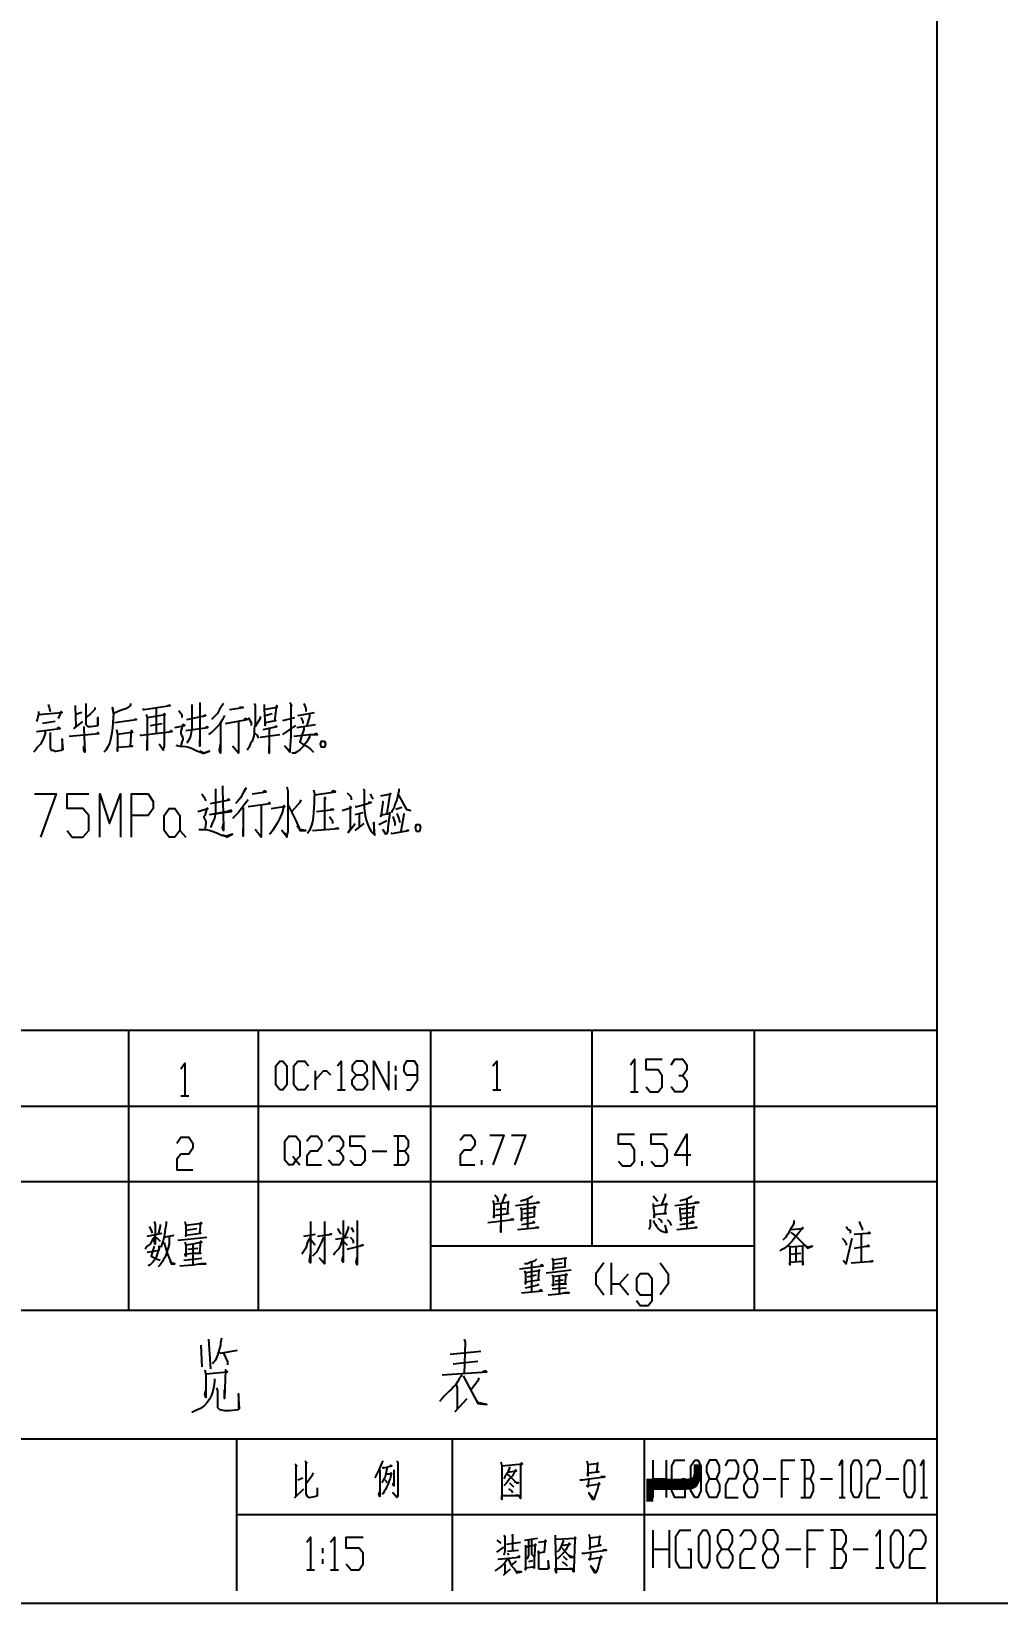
# Model space of a CAD drawing. Header units: millimetres. Extents: x -281 to 814, y -766 to 620.
# Drawn here: x 101.9 to 277.5, y -765.6 to -479.7 of the extents above; entities that cross this region are included whole.
import ezdxf

# ---------------------------------------------------------------- set-up
doc = ezdxf.new("R2010")
doc.units = ezdxf.units.MM
doc.layers.add('1', color=7, linetype='Continuous')

msp = doc.modelspace()

# ---------------------------------------------------------------- linework, layer by layer
at = {"layer": '1', "color": 0, "lineweight": 25}
for points in [[(266.58, -765.578268), (266.58, 20.121732)], [(104.94, -602.138268), (105.12, -602.678268), (105.3, -603.398268)], [(109.8, -602.318268), (109.8, -602.498268), (109.98, -606.098268), (109.62, -606.458268), (111.24, -605.198268)], [(111.78, -601.958268), (111.78, -602.318268), (111.78, -604.838268), (111.78, -605.378268), (111.78, -605.738268), (111.96, -605.918268), (112.14, -606.098268), (112.5, -606.098268), (112.68, -606.098268), (113.94, -605.918268), (113.94, -604.478268), (113.94, -605.918268)], [(113.4, -602.678268), (113.4, -603.038268), (112.5, -603.938268), (111.78, -604.478268)], [(122.22, -602.858268), (122.22, -603.038268), (122.4, -603.038268), (127.08, -602.318268), (126.9, -602.318268), (126.36, -602.498268)], [(124.56, -602.858268), (124.56, -607.358268)], [(131.04, -602.138268), (131.04, -606.458268), (130.86, -607.538268), (130.68, -608.258268), (130.14, -609.158268)], [(132.48, -601.778268), (132.48, -602.318268), (132.48, -609.158268), (132.48, -609.698268), (132.48, -609.338268), (132.48, -608.618268)], [(136.8, -601.958268), (136.08, -603.038268), (135.72, -603.758268), (135, -604.478268), (134.64, -604.838268)], [(137.88, -603.038268), (140.4, -602.678268), (140.04, -602.678268), (139.68, -602.678268)], [(142.38, -601.958268), (142.56, -602.318268), (142.56, -602.498268), (142.56, -605.738268), (142.38, -606.458268), (142.38, -606.998268), (142.38, -607.538268), (142.2, -608.258268), (142.02, -608.798268), (141.66, -609.338268), (141.48, -609.878268), (141.12, -610.418268)], [(144.18, -602.138268), (144.18, -603.038268), (144.36, -605.918268), (144.36, -605.378268), (146.34, -605.018268), (146.16, -605.018268), (146.52, -602.318268), (146.52, -602.678268), (144.36, -603.038268)], [(148.86, -601.778268), (149.22, -602.318268), (149.04, -602.138268), (149.04, -607.898268), (148.86, -610.418268), (148.86, -610.598268), (148.86, -610.778268), (147.96, -609.698268), (148.86, -610.598268)], [(151.38, -601.958268), (151.74, -602.858268), (151.74, -603.398268)], [(103.14, -603.398268), (103.14, -603.938268), (102.96, -604.658268), (102.78, -605.198268)], [(103.14, -603.938268), (107.46, -603.578268), (107.28, -603.398268), (106.74, -604.658268)], [(106.2, -605.198268), (103.86, -605.558268)], [(111.06, -603.578268), (109.98, -603.938268)], [(117, -605.378268), (120.96, -604.838268), (120.78, -604.838268), (120.6, -604.838268)], [(122.76, -603.938268), (122.94, -604.478268), (122.94, -607.538268), (122.94, -610.418268), (122.94, -610.058268), (122.94, -608.618268)], [(122.94, -604.478268), (126.18, -603.938268), (126, -603.758268), (126, -609.158268), (126, -609.698268), (125.82, -610.238268), (125.82, -610.418268), (125.1, -609.338268)], [(123.48, -605.918268), (125.64, -605.558268)], [(128.7, -603.218268), (129.06, -603.758268), (129.24, -603.938268)], [(129.24, -603.938268), (129.24, -604.478268)], [(130.14, -604.838268), (133.56, -604.118268), (133.38, -604.118268), (133.02, -604.298268)], [(130.14, -604.838268), (133.56, -604.118268), (133.38, -604.118268), (133.38, -604.118268), (133.2, -604.298268)], [(136.98, -604.118268), (136.62, -604.838268), (136.08, -605.738268), (135.36, -606.458268), (134.82, -606.998268), (134.1, -607.538268)], [(136.26, -605.558268), (136.26, -610.958268), (136.08, -610.418268), (136.26, -609.338268)], [(137.16, -605.558268), (141.12, -604.838268), (140.76, -604.838268), (140.94, -604.658268), (140.58, -604.838268)], [(139.5, -605.198268), (139.5, -610.958268), (138.42, -609.698268)], [(141.3, -604.478268), (141.84, -605.378268), (141.84, -605.558268), (141.84, -605.918268)], [(143.46, -604.298268), (143.46, -604.658268), (142.56, -606.098268)], [(144.36, -604.118268), (145.62, -603.758268)], [(147.6, -605.018268), (149.76, -604.478268)], [(147.6, -607.538268), (149.94, -605.918268)], [(150.12, -606.278268), (153.54, -605.738268)], [(150.3, -604.118268), (153.36, -603.578268)], [(150.84, -604.478268), (151.2, -605.198268), (151.2, -605.558268)], [(152.46, -603.758268), (152.46, -604.298268), (151.92, -605.918268)], [(104.4, -606.998268), (104.4, -607.358268), (104.04, -608.438268), (103.5, -609.338268), (102.96, -609.878268), (102.6, -610.418268), (102.24, -610.778268)], [(102.78, -606.998268), (107.1, -606.458268), (106.92, -606.278268), (106.56, -606.458268)], [(105.3, -607.178268), (105.3, -609.338268), (105.3, -610.058268), (105.48, -610.418268), (105.84, -610.418268), (106.2, -610.598268), (106.38, -610.598268), (106.38, -610.598268), (107.28, -610.418268), (107.64, -610.238268), (107.46, -608.438268), (107.46, -610.238268)], [(108.72, -607.898268), (114.12, -607.358268), (113.94, -607.178268), (113.58, -607.538268)], [(111.42, -606.098268), (111.42, -606.458268), (111.6, -610.778268), (111.42, -610.418268), (111.42, -609.698268)], [(117.36, -606.638268), (117.54, -607.538268), (117.54, -610.598268), (117.54, -609.878268), (120.24, -609.698268), (119.88, -609.698268), (120.06, -606.818268), (120.24, -607.178268), (120.06, -607.178268), (117.54, -607.538268)], [(121.68, -607.538268), (121.68, -607.718268), (121.86, -607.718268), (127.44, -606.998268), (127.26, -606.818268), (126.72, -607.178268)], [(129.96, -606.818268), (133.92, -606.278268), (133.74, -606.098268), (133.38, -606.458268)], [(129.96, -606.818268), (133.92, -606.278268), (133.92, -606.098268)], [(142.38, -607.178268), (142.92, -607.718268), (143.1, -608.258268)], [(143.46, -608.078268), (147.06, -607.538268)], [(144, -606.638268), (146.52, -606.098268), (146.34, -606.098268), (145.98, -606.278268)], [(145.08, -606.458268), (145.08, -610.958268), (145.08, -609.698268)], [(149.58, -607.898268), (151.2, -607.718268), (152.46, -607.538268), (153.9, -607.538268), (153.72, -607.358268), (153.36, -607.538268)], [(151.38, -606.278268), (151.38, -606.638268), (151.02, -607.718268), (150.66, -608.978268), (151.2, -609.338268), (151.92, -609.698268), (152.64, -610.238268), (153.18, -610.778268)], [(155.16, -608.798268), (155.34, -609.338268), (155.16, -609.878268), (154.62, -609.878268), (154.44, -609.338268), (154.62, -608.798268), (155.16, -608.798268)], [(136.62, -616.898268), (136.62, -617.438268), (136.8, -624.458268), (136.8, -624.998268), (136.62, -624.458268), (136.8, -623.738268)], [(140.94, -617.258268), (140.4, -618.158268), (139.86, -619.058268), (139.32, -619.778268), (138.96, -620.138268)], [(148.32, -617.078268), (148.5, -617.798268), (148.5, -625.178268), (148.32, -625.898268), (148.32, -626.258268), (147.42, -624.998268), (148.32, -625.898268)], [(102.42, -618.338268), (106.38, -618.338268), (103.5, -626.258268)], [(108.36, -624.998268), (109.26, -626.258268), (111.24, -626.258268), (112.32, -624.998268), (112.32, -622.298268), (111.24, -621.038268), (108.36, -621.038268), (108.36, -618.338268), (112.32, -618.338268)], [(114.3, -626.258268), (114.3, -618.338268), (116.1, -623.738268), (118.08, -618.338268), (118.08, -626.258268)], [(120.06, -626.258268), (120.06, -618.338268), (123.12, -618.338268), (124.02, -619.778268), (124.02, -621.038268), (123.12, -622.298268), (120.06, -622.298268)], [(132.84, -618.338268), (133.2, -618.878268), (133.38, -619.238268)], [(133.38, -619.238268), (133.56, -619.598268)], [(135.36, -617.438268), (135.36, -621.758268), (135.18, -622.838268), (134.82, -623.558268), (134.46, -624.458268)], [(134.46, -620.138268), (137.88, -619.418268), (137.7, -619.418268), (137.7, -619.238268), (137.34, -619.598268)], [(134.46, -620.138268), (137.88, -619.418268), (137.7, -619.418268), (137.34, -619.598268)], [(141.3, -619.418268), (140.76, -620.138268), (140.22, -620.858268), (139.5, -621.758268), (138.96, -622.298268), (138.42, -622.838268)], [(141.3, -620.678268), (145.26, -620.138268), (145.08, -619.958268), (145.08, -619.958268), (144.9, -620.138268)], [(142.02, -618.338268), (144.54, -617.978268), (144.18, -617.798268), (144, -617.978268)], [(150.84, -619.418268), (150.66, -619.958268), (149.22, -621.578268)], [(153.36, -618.518268), (157.14, -617.978268), (156.78, -617.798268), (156.42, -617.978268)], [(155.16, -618.878268), (155.34, -619.238268), (155.16, -619.058268), (155.16, -624.818268)], [(159.3, -618.158268), (159.84, -618.698268), (160.02, -619.058268), (160.02, -619.418268)], [(160.74, -620.678268), (160.92, -620.678268), (161.1, -620.678268), (163.62, -619.958268), (163.44, -619.958268), (163.08, -619.958268)], [(163.44, -618.338268), (163.62, -618.698268), (163.98, -619.238268)], [(165.42, -618.698268), (167.22, -618.338268), (167.04, -618.338268), (166.5, -621.938268)], [(165.78, -619.778268), (165.78, -619.778268), (165.78, -619.958268), (165.42, -622.478268), (165.42, -622.298268), (165.78, -622.118268), (167.04, -621.938268), (167.04, -621.758268), (166.68, -624.458268), (166.68, -624.998268), (166.5, -625.538268), (166.32, -625.718268), (165.78, -624.818268)], [(168.66, -617.438268), (168.66, -617.798268), (168.3, -619.418268), (167.94, -620.318268), (167.76, -621.038268), (167.4, -621.578268), (167.4, -621.758268)], [(168.48, -618.338268), (170.1, -621.218268), (170.82, -621.398268), (170.1, -621.218268)], [(127.98, -626.258268), (126.9, -626.258268), (126, -624.998268), (126, -622.298268), (126.9, -621.038268), (127.98, -621.038268), (128.88, -622.298268), (128.88, -624.998268), (127.98, -626.258268)], [(132.12, -621.578268), (133.92, -621.038268), (133.74, -621.038268), (133.38, -622.298268), (133.2, -622.478268), (133.2, -622.658268), (133.38, -623.018268), (133.56, -623.378268), (133.56, -623.738268), (133.38, -624.818268)], [(134.28, -622.118268), (138.24, -621.578268), (138.06, -621.398268), (137.52, -621.578268)], [(134.28, -622.118268), (138.24, -621.398268), (138.06, -621.398268)], [(140.4, -620.858268), (140.4, -626.078268), (140.4, -625.538268), (140.4, -624.638268)], [(143.64, -620.318268), (143.64, -626.258268), (142.56, -624.818268)], [(148.5, -620.318268), (148.86, -621.038268), (149.4, -622.118268), (149.94, -623.198268), (150.48, -624.458268), (150.66, -624.998268), (151.74, -624.998268), (150.66, -624.818268)], [(153.72, -621.578268), (156.78, -621.218268), (156.6, -621.218268), (156.24, -621.218268)], [(156.06, -622.478268), (156.42, -623.018268), (156.6, -623.378268), (156.6, -623.738268)], [(158.4, -621.398268), (160.02, -620.858268), (159.84, -620.678268), (159.84, -621.038268), (159.84, -624.818268), (159.48, -625.358268), (160.74, -623.738268)], [(160.74, -622.118268), (162.18, -621.758268)], [(161.46, -622.118268), (161.46, -624.458268)], [(167.58, -622.478268), (167.94, -623.558268), (167.94, -624.098268)], [(169.2, -620.858268), (168.12, -621.218268)], [(168.3, -621.938268), (168.66, -622.838268), (168.84, -623.558268)], [(169.56, -621.938268), (169.56, -622.118268), (169.02, -625.178268)], [(128.88, -624.998268), (129.96, -626.258268)], [(150.12, -624.098268), (150.66, -624.818268)], [(153, -624.998268), (155.34, -624.818268), (157.68, -624.638268), (157.5, -624.638268), (157.14, -624.638268)], [(160.74, -624.998268), (162.36, -623.738268)], [(165.06, -623.918268), (166.5, -623.198268)], [(167.22, -625.358268), (167.4, -625.538268), (167.4, -625.538268), (170.46, -624.998268), (170.28, -624.998268), (169.92, -625.178268)], [(172.44, -623.918268), (172.62, -624.458268), (172.44, -625.178268), (171.9, -625.178268), (171.72, -624.458268), (171.9, -623.918268), (172.44, -623.918268)], [(266.58, -661.358268), (-86.04, -661.358268)], [(119.52, -661.358268), (119.52, -712.298268)], [(143.1, -661.358268), (143.1, -712.298268)], [(174.42, -661.358268), (174.42, -712.298268)], [(203.76, -661.358268), (203.76, -700.598268)], [(233.28, -661.358268), (233.28, -712.298268)], [(129.06, -668.378268), (129.78, -667.298268), (129.78, -673.238268)], [(147.06, -672.158268), (146.34, -671.258268), (146.34, -667.838268), (147.06, -666.938268), (147.6, -666.938268), (148.32, -667.838268), (148.32, -671.258268), (147.6, -672.158268), (147.06, -672.158268)], [(152.28, -671.258268), (151.56, -672.158268), (150.3, -672.158268), (149.58, -671.258268), (149.58, -667.838268), (150.3, -666.938268), (151.56, -666.938268), (152.28, -667.838268)], [(153.54, -672.158268), (153.54, -668.738268)], [(153.54, -670.358268), (154.98, -668.738268), (155.52, -668.738268), (156.24, -669.458268)], [(157.5, -667.838268), (158.22, -666.938268), (158.22, -672.158268)], [(160.92, -672.158268), (160.2, -671.258268), (160.2, -670.358268), (160.92, -669.458268), (162.18, -669.458268), (162.9, -668.738268), (162.9, -667.838268), (162.18, -666.938268), (160.92, -666.938268), (160.2, -667.838268), (160.2, -668.738268), (160.92, -669.458268)], [(164.16, -672.158268), (164.16, -666.938268), (166.86, -672.158268), (166.86, -666.938268)], [(168.12, -668.738268), (168.12, -667.838268)], [(170.1, -672.158268), (170.82, -672.158268), (172.08, -670.358268), (172.08, -667.838268), (171.54, -666.938268), (170.1, -666.938268), (169.56, -667.838268), (169.56, -668.738268), (170.1, -669.458268), (172.08, -669.458268)], [(185.76, -667.838268), (186.48, -666.938268), (186.48, -672.158268)], [(210.78, -667.658268), (211.5, -666.578268), (211.5, -672.518268)], [(213.66, -671.618268), (214.38, -672.518268), (215.82, -672.518268), (216.54, -671.618268), (216.54, -669.638268), (215.82, -668.558268), (213.66, -668.558268), (213.66, -666.578268), (216.54, -666.578268)], [(218.16, -667.658268), (218.88, -666.578268), (220.32, -666.578268), (221.04, -667.658268), (221.04, -668.558268), (220.32, -669.638268), (219.6, -669.638268)], [(162.18, -669.458268), (162.9, -670.358268), (162.9, -671.258268), (162.18, -672.158268), (160.92, -672.158268)], [(168.12, -672.158268), (168.12, -669.458268)], [(220.32, -669.638268), (221.04, -670.538268), (221.04, -671.618268), (220.32, -672.518268), (218.88, -672.518268), (218.16, -671.618268)], [(129.06, -673.238268), (130.5, -673.238268)], [(157.5, -672.158268), (158.94, -672.158268)], [(185.76, -672.158268), (187.2, -672.158268)], [(210.78, -672.518268), (212.22, -672.518268)], [(266.58, -675.218268), (-86.04, -675.218268)], [(208.62, -685.118268), (209.34, -686.018268), (210.78, -686.018268), (211.5, -685.118268), (211.5, -683.138268), (210.78, -682.058268), (208.62, -682.058268), (208.62, -680.258268), (211.5, -680.258268)], [(214.56, -685.118268), (215.28, -686.018268), (216.72, -686.018268), (217.44, -685.118268), (217.44, -683.138268), (216.72, -682.058268), (214.56, -682.058268), (214.56, -680.258268), (217.44, -680.258268)], [(221.76, -684.038268), (218.88, -684.038268), (221.04, -680.258268), (221.04, -686.018268)], [(128.34, -681.878268), (129.06, -680.798268), (130.5, -680.798268), (131.22, -681.878268), (131.22, -682.778268), (130.5, -683.858268), (129.06, -683.858268), (128.34, -684.758268), (128.34, -686.738268), (131.22, -686.738268)], [(149.4, -684.218268), (149.94, -684.938268), (149.4, -685.838268), (148.68, -685.838268), (147.96, -684.938268), (147.96, -681.518268), (148.68, -680.618268), (149.94, -680.618268), (150.66, -681.518268), (150.66, -684.218268), (149.94, -684.938268), (150.66, -685.838268)], [(151.92, -681.518268), (152.64, -680.618268), (153.9, -680.618268), (154.62, -681.518268), (154.62, -682.418268), (153.9, -683.318268), (152.64, -683.318268), (151.92, -684.218268), (151.92, -685.838268), (154.62, -685.838268)], [(155.88, -681.518268), (156.6, -680.618268), (157.86, -680.618268), (158.58, -681.518268), (158.58, -682.418268), (157.86, -683.318268), (157.32, -683.318268)], [(159.84, -684.938268), (160.56, -685.838268), (161.82, -685.838268), (162.54, -684.938268), (162.54, -683.318268), (161.82, -682.418268), (159.84, -682.418268), (159.84, -680.618268), (162.54, -680.618268)], [(169.74, -683.318268), (170.46, -682.418268), (170.46, -681.518268), (169.74, -680.618268), (167.76, -680.618268)], [(168.48, -680.618268), (168.48, -685.838268)], [(179.82, -681.338268), (180.54, -680.438268), (181.8, -680.438268), (182.52, -681.338268), (182.52, -682.238268), (181.8, -683.138268), (180.54, -683.138268), (179.82, -684.038268), (179.82, -685.838268), (182.52, -685.838268)], [(185.22, -680.438268), (187.74, -680.438268), (185.76, -685.838268)], [(189.18, -680.438268), (191.7, -680.438268), (189.72, -685.838268)], [(157.86, -683.318268), (158.58, -684.218268), (158.58, -684.938268), (157.86, -685.838268), (156.6, -685.838268), (155.88, -684.938268)], [(163.8, -683.318268), (166.5, -683.318268)], [(167.76, -685.838268), (169.74, -685.838268), (170.46, -684.938268), (170.46, -684.218268), (169.74, -683.318268), (168.48, -683.318268)], [(183.78, -685.838268), (183.78, -684.938268)], [(212.94, -686.018268), (212.94, -685.118268)], [(266.58, -688.898268), (-86.04, -688.898268)], [(186.12, -691.238268), (186.66, -691.958268), (186.66, -692.498268), (186.66, -691.958268)], [(187.92, -691.058268), (188.1, -691.418268), (187.92, -691.238268), (187.38, -692.858268)], [(192.96, -691.418268), (192.6, -691.778268), (191.88, -692.138268), (191.34, -692.318268), (191.16, -692.318268), (190.8, -692.498268)], [(214.92, -691.418268), (215.64, -692.318268), (215.64, -692.498268)], [(217.08, -691.058268), (217.08, -691.418268), (216.36, -693.218268)], [(221.94, -691.418268), (221.58, -691.778268), (220.86, -692.138268), (219.96, -692.318268), (219.78, -692.498268)], [(185.76, -692.318268), (185.94, -692.858268), (185.94, -693.758268), (185.94, -695.378268), (185.94, -695.018268), (188.64, -694.658268), (188.46, -694.658268), (188.64, -692.678268), (188.64, -692.678268), (188.64, -692.498268), (188.46, -692.678268), (185.94, -693.038268)], [(186.3, -693.938268), (188.1, -693.758268)], [(187.2, -692.858268), (187.2, -696.098268), (187.2, -697.538268), (187.2, -698.078268), (187.2, -697.538268), (187.2, -696.818268)], [(189.9, -693.218268), (194.22, -692.678268), (194.04, -692.678268), (193.68, -692.678268)], [(190.8, -693.578268), (190.98, -694.118268), (190.98, -695.918268), (190.98, -695.558268), (193.32, -695.198268), (193.32, -695.198268), (193.32, -693.398268), (193.5, -693.578268), (190.98, -693.938268)], [(191.34, -694.658268), (192.96, -694.478268)], [(192.06, -691.958268), (192.06, -697.358268)], [(214.92, -692.858268), (214.92, -693.398268), (215.1, -694.658268), (215.1, -695.378268), (215.1, -694.838268), (216.54, -694.658268), (217.26, -694.658268), (217.08, -694.658268), (217.26, -692.858268), (217.44, -693.038268), (217.08, -693.038268), (214.92, -693.398268)], [(218.88, -693.218268), (223.2, -692.678268), (223.02, -692.678268), (222.48, -692.678268)], [(219.78, -693.578268), (219.78, -694.118268), (219.96, -695.918268), (219.96, -695.558268), (222.3, -695.198268), (222.12, -695.198268), (222.3, -693.398268), (222.3, -693.578268), (219.78, -693.938268)], [(220.14, -694.658268), (221.76, -694.478268)], [(221.04, -691.958268), (221.04, -697.358268)], [(123.3, -696.998268), (123.66, -697.718268), (123.84, -698.258268)], [(124.2, -696.098268), (124.38, -696.638268), (124.38, -700.238268), (124.2, -699.698268), (124.38, -699.338268)], [(125.28, -696.638268), (125.28, -696.998268), (124.92, -698.438268)], [(129.78, -696.098268), (129.96, -696.818268), (129.96, -698.798268), (129.96, -698.618268), (132.66, -698.258268), (132.48, -698.258268), (132.66, -696.278268), (132.84, -696.458268), (129.96, -696.818268)], [(129.96, -697.718268), (131.94, -697.358268)], [(152.64, -696.098268), (152.64, -696.458268), (152.64, -703.658268), (152.46, -703.298268), (152.64, -702.038268)], [(155.16, -696.098268), (155.16, -696.458268), (155.16, -703.298268), (155.16, -703.658268), (155.16, -703.838268), (154.26, -702.758268), (155.16, -703.658268)], [(157.5, -697.358268), (157.86, -698.078268), (158.04, -698.258268), (158.04, -698.438268)], [(158.58, -695.918268), (158.58, -696.458268), (158.58, -703.478268), (158.4, -703.118268), (158.58, -702.398268)], [(159.48, -696.998268), (159.48, -697.358268), (158.76, -699.158268)], [(160.02, -697.178268), (160.38, -697.898268), (160.38, -698.078268)], [(161.1, -695.918268), (161.1, -696.458268), (161.1, -704.018268), (160.92, -703.478268), (161.1, -702.578268)], [(184.86, -696.278268), (189.54, -695.738268), (189.36, -695.738268), (189, -695.738268)], [(190.26, -697.538268), (194.04, -697.178268), (193.86, -697.178268), (193.5, -697.178268)], [(190.98, -696.638268), (193.32, -696.278268), (193.14, -696.098268), (192.96, -696.278268)], [(214.38, -695.738268), (214.38, -696.638268), (214.38, -696.998268), (214.2, -697.358268), (214.2, -697.538268)], [(215.82, -695.558268), (216.36, -695.918268), (216.36, -696.098268), (216.54, -696.278268)], [(217.44, -695.738268), (217.98, -696.278268), (217.98, -696.458268), (218.16, -696.818268)], [(219.24, -697.538268), (222.84, -697.178268), (222.66, -697.178268), (222.48, -697.178268)], [(219.78, -696.638268), (222.3, -696.278268), (222.12, -696.098268), (221.76, -696.278268)], [(250.02, -696.998268), (250.38, -697.538268), (250.74, -697.718268), (250.74, -698.258268)], [(252.36, -696.098268), (252.54, -696.638268), (252.72, -696.998268), (252.9, -697.358268), (252.9, -697.718268)], [(124.38, -698.798268), (123.84, -699.518268), (123.48, -700.238268), (122.94, -700.598268), (122.58, -701.138268)], [(122.94, -698.798268), (125.64, -698.258268)], [(124.38, -698.978268), (124.92, -699.338268), (125.28, -699.698268)], [(125.82, -699.878268), (126, -700.058268), (126.54, -701.858268), (126.9, -702.758268), (127.26, -703.658268), (127.26, -703.838268), (127.98, -703.838268), (127.26, -703.658268), (127.08, -703.298268)], [(126, -698.978268), (127.8, -698.618268)], [(128.52, -699.518268), (130.32, -699.338268), (133.74, -698.978268)], [(129.78, -699.878268), (129.96, -700.418268), (129.96, -702.398268), (129.78, -702.038268), (131.22, -701.858268), (132.66, -701.858268), (132.48, -701.858268), (132.66, -699.698268), (132.84, -699.878268), (131.22, -700.238268), (129.96, -700.418268)], [(131.22, -700.238268), (131.22, -704.018268)], [(152.64, -698.978268), (152.1, -699.878268), (151.74, -700.958268), (151.38, -701.498268), (151.02, -702.038268)], [(151.38, -698.798268), (153.54, -698.438268)], [(152.64, -699.338268), (153.36, -700.238268), (153.36, -700.418268)], [(154.98, -698.978268), (154.62, -699.878268), (154.08, -700.958268), (153.72, -701.678268), (153.36, -702.038268), (153, -702.398268)], [(153.9, -698.798268), (156.42, -698.438268), (156.24, -698.438268), (155.88, -698.618268)], [(158.4, -699.338268), (158.04, -700.418268), (157.68, -701.138268), (157.14, -701.678268), (156.78, -702.218268)], [(157.14, -699.338268), (159.48, -698.978268)], [(158.58, -699.698268), (159.12, -700.238268), (159.3, -700.418268)], [(159.84, -698.978268), (160.2, -699.338268), (160.38, -699.698268), (160.38, -700.058268)], [(239.94, -698.078268), (240.12, -698.258268), (240.84, -698.798268), (241.56, -699.518268), (241.92, -699.878268), (243, -700.958268), (243.9, -700.598268), (243.9, -700.598268), (243, -700.778268), (242.28, -700.238268), (242.1, -700.598268), (239.76, -700.778268), (239.58, -700.598268), (239.76, -700.598268), (239.76, -704.018268), (239.76, -703.478268), (239.76, -703.478268), (242.1, -703.298268), (242.1, -704.018268), (242.1, -700.598268)], [(249.3, -699.158268), (249.66, -699.518268), (249.84, -699.878268), (250.02, -700.058268), (250.02, -700.418268)], [(249.48, -703.118268), (250.02, -703.838268), (251.1, -699.158268)], [(251.46, -698.438268), (253.8, -698.258268), (254.34, -698.258268), (254.16, -698.078268), (253.98, -698.258268)], [(252.72, -698.438268), (252.72, -703.478268)], [(124.2, -700.598268), (123.66, -702.398268), (124.02, -702.578268), (124.38, -702.758268), (124.74, -702.938268), (125.28, -703.118268)], [(129.6, -703.118268), (132.84, -702.758268)], [(130.32, -701.138268), (132.12, -700.958268)], [(159.3, -701.138268), (162.18, -700.418268), (162, -700.418268), (161.64, -700.598268)], [(233.28, -700.598268), (174.42, -700.598268)], [(193.68, -702.938268), (193.32, -703.298268), (192.6, -703.478268), (192.06, -703.838268), (191.88, -703.838268), (191.52, -703.838268)], [(196.56, -702.758268), (196.74, -703.298268), (196.74, -704.918268), (196.74, -704.558268), (198.9, -704.378268), (198.9, -704.378268), (198.9, -702.758268), (199.08, -702.758268), (196.74, -703.118268)], [(239.94, -702.038268), (241.74, -701.858268)], [(240.84, -700.598268), (240.84, -703.298268)], [(251.46, -700.958268), (253.62, -700.598268), (254.16, -700.598268), (253.98, -700.418268), (253.8, -700.598268)], [(128.88, -704.198268), (131.22, -704.018268), (132.3, -703.838268), (133.56, -703.838268), (133.38, -703.838268), (132.66, -703.838268)], [(190.62, -704.738268), (194.94, -704.198268), (194.76, -704.018268), (194.4, -704.198268)], [(191.52, -705.098268), (191.7, -705.638268), (191.7, -706.358268), (191.7, -707.438268), (191.7, -707.078268), (194.22, -706.718268), (194.04, -706.718268), (194.22, -704.918268), (194.22, -705.098268), (191.7, -705.458268)], [(192.06, -706.178268), (193.68, -705.818268)], [(192.78, -703.478268), (192.78, -708.878268)], [(195.48, -705.458268), (197.1, -705.278268), (199.98, -704.918268)], [(196.56, -705.818268), (196.74, -706.178268), (196.74, -707.798268), (196.56, -707.618268), (197.82, -707.438268), (199.08, -707.438268), (198.9, -707.438268), (199.08, -705.638268), (199.26, -705.818268), (197.82, -705.998268), (196.74, -706.178268)], [(196.74, -703.838268), (198.36, -703.658268)], [(197.82, -705.998268), (197.82, -709.238268)], [(205.92, -703.658268), (204.48, -705.638268), (204.48, -707.438268), (205.92, -709.418268)], [(207.36, -709.418268), (207.36, -703.658268)], [(207.36, -707.438268), (208.8, -707.438268), (210.42, -705.638268)], [(211.86, -710.498268), (212.58, -711.398268), (214.02, -711.398268), (214.74, -710.498268), (214.74, -706.538268), (214.02, -705.638268), (212.58, -705.638268), (211.86, -706.538268), (211.86, -708.518268), (212.58, -709.418268), (214.74, -709.418268)], [(216.18, -703.658268), (217.62, -705.638268), (217.62, -707.438268), (216.18, -709.418268)], [(250.92, -703.658268), (254.88, -703.298268), (254.7, -703.298268), (254.34, -703.478268)], [(190.98, -709.058268), (194.76, -708.698268), (194.58, -708.518268), (194.22, -708.698268)], [(191.7, -708.158268), (194.04, -707.618268), (193.86, -707.618268), (193.68, -707.798268)], [(196.56, -708.338268), (199.08, -708.158268)], [(197.1, -706.898268), (198.54, -706.718268)], [(208.8, -707.438268), (210.42, -709.418268)], [(195.84, -709.418268), (197.82, -709.238268), (198.72, -709.058268), (199.62, -709.058268), (199.62, -709.058268), (198.9, -709.058268)], [(266.58, -712.298268), (-86.04, -712.298268)], [(136.44, -717.338268), (136.26, -718.238268), (136.26, -718.598268), (135.72, -720.398268), (135.36, -721.298268), (134.82, -722.018268)], [(132.66, -718.598268), (132.84, -722.558268)], [(134.1, -717.518268), (134.46, -722.918268)], [(136.08, -719.858268), (136.26, -720.038268), (139.32, -719.498268)], [(136.8, -720.038268), (137.52, -721.658268), (137.52, -722.198268)], [(178.02, -720.218268), (183.6, -719.678268)], [(180.54, -717.518268), (180.72, -718.058268), (180.54, -723.818268)], [(133.38, -723.098268), (133.56, -723.998268), (133.56, -728.138268), (133.38, -727.418268), (133.56, -726.878268)], [(133.56, -723.818268), (137.52, -723.458268), (137.16, -723.098268), (136.98, -728.318268), (136.98, -727.598268), (136.98, -726.698268)], [(178.56, -722.018268), (183.06, -721.478268)], [(176.58, -723.998268), (184.68, -723.458268), (184.5, -723.278268), (183.96, -723.458268)], [(179.1, -725.798268), (179.28, -726.338268), (179.28, -730.298268), (178.92, -730.658268), (181.08, -728.318268)], [(180.36, -724.178268), (183.06, -729.218268), (184.68, -729.398268), (183.06, -729.038268), (182.7, -728.498268)], [(183.24, -724.538268), (183.06, -725.078268), (181.8, -726.698268)], [(135.54, -726.338268), (135.72, -726.878268), (135.72, -729.758268), (135.72, -729.938268), (136.08, -730.298268), (136.98, -730.478268), (137.88, -730.478268), (139.5, -730.298268), (139.68, -730.118268), (139.5, -727.418268), (139.5, -730.118268)], [(266.58, -735.698268), (-86.04, -735.698268)], [(139.14, -735.698268), (139.14, -763.238268)], [(178.38, -735.698268), (178.38, -763.238268)], [(213.3, -735.698268), (213.3, -763.238268)], [(149.76, -740.198268), (150.12, -740.558268), (149.94, -740.558268), (149.94, -746.138268), (149.76, -746.318268), (151.38, -744.698268)], [(151.56, -739.658268), (151.92, -740.018268), (151.74, -740.018268), (151.74, -745.598268), (151.92, -745.958268), (152.1, -746.138268), (152.46, -746.318268), (153.36, -746.138268), (153.9, -745.958268), (153.9, -745.958268), (153.9, -744.518268)], [(165.78, -739.658268), (165.6, -740.018268), (165.06, -741.278268), (164.7, -741.998268), (164.34, -742.718268)], [(168.3, -739.658268), (168.48, -740.018268), (168.48, -740.018268), (168.48, -745.778268), (168.48, -745.778268), (168.48, -746.138268), (168.3, -746.318268), (167.58, -745.418268), (168.3, -746.138268), (168.48, -745.958268)], [(187.2, -739.838268), (187.38, -740.558268), (187.38, -746.678268), (187.38, -745.958268), (190.44, -745.958268), (190.26, -745.958268), (189.9, -745.958268)], [(187.38, -740.558268), (191.16, -740.198268), (190.98, -740.018268), (190.8, -740.558268), (190.8, -745.778268), (190.8, -746.498268), (190.44, -745.958268)], [(202.86, -739.658268), (203.04, -740.378268), (203.04, -742.358268), (203.04, -741.818268), (205.02, -741.638268), (204.66, -741.638268), (204.84, -740.198268), (204.84, -740.018268), (204.84, -740.018268), (204.66, -740.198268), (203.04, -740.378268)], [(214.92, -746.318268), (214.92, -739.478268)], [(217.26, -739.478268), (217.26, -746.318268)], [(220.14, -742.898268), (220.68, -742.898268), (220.68, -746.318268), (218.88, -746.318268), (218.34, -745.058268), (218.34, -740.558268), (218.88, -739.478268), (220.68, -739.478268)], [(222.48, -746.318268), (221.76, -745.058268), (221.76, -740.558268), (222.48, -739.478268), (223.02, -739.478268), (223.56, -740.558268), (223.56, -745.058268), (223.02, -746.318268), (222.48, -746.318268)], [(225.18, -746.318268), (224.64, -745.058268), (224.64, -743.978268), (225.18, -742.898268), (226.44, -742.898268), (226.98, -741.638268), (226.98, -740.558268), (226.44, -739.478268), (225.18, -739.478268), (224.64, -740.558268), (224.64, -741.638268), (225.18, -742.898268)], [(228.06, -740.558268), (228.6, -739.478268), (229.86, -739.478268), (230.4, -740.558268), (230.4, -741.638268), (229.86, -742.898268), (228.6, -742.898268), (228.06, -743.978268), (228.06, -746.318268), (230.4, -746.318268)], [(232.2, -746.318268), (231.48, -745.058268), (231.48, -743.978268), (232.2, -742.898268), (233.28, -742.898268), (233.82, -741.638268), (233.82, -740.558268), (233.28, -739.478268), (232.2, -739.478268), (231.48, -740.558268), (231.48, -741.638268), (232.2, -742.898268)], [(238.32, -746.318268), (238.32, -739.478268), (240.66, -739.478268)], [(243.54, -742.898268), (244.08, -741.638268), (244.08, -740.558268), (243.54, -739.478268), (241.74, -739.478268)], [(242.46, -739.478268), (242.46, -746.318268)], [(248.76, -740.558268), (249.3, -739.478268), (249.3, -746.318268)], [(251.46, -746.318268), (250.92, -745.058268), (250.92, -740.558268), (251.46, -739.478268), (252.18, -739.478268), (252.72, -740.558268), (252.72, -745.058268), (252.18, -746.318268), (251.46, -746.318268)], [(253.8, -740.558268), (254.34, -739.478268), (255.6, -739.478268), (256.14, -740.558268), (256.14, -741.638268), (255.6, -742.898268), (254.34, -742.898268), (253.8, -743.978268), (253.8, -746.318268), (256.14, -746.318268)], [(261.18, -746.318268), (260.64, -745.058268), (260.64, -740.558268), (261.18, -739.478268), (261.9, -739.478268), (262.44, -740.558268), (262.44, -745.058268), (261.9, -746.318268), (261.18, -746.318268)], [(263.52, -740.558268), (264.06, -739.478268), (264.06, -746.318268)], [(150.3, -743.078268), (151.2, -742.718268)], [(151.74, -743.798268), (153, -742.178268), (153.18, -741.818268)], [(165.24, -741.278268), (165.24, -746.138268), (165.06, -745.778268), (165.06, -745.778268), (165.24, -745.238268)], [(166.5, -740.918268), (166.5, -741.098268), (166.32, -741.998268), (166.14, -742.718268), (165.78, -743.258268), (165.6, -743.618268)], [(165.78, -740.738268), (165.78, -740.918268), (165.96, -740.918268), (167.4, -740.558268), (167.4, -740.558268), (167.04, -740.558268)], [(165.96, -742.898268), (166.32, -743.258268), (166.5, -743.618268)], [(167.76, -741.278268), (167.76, -741.458268), (167.76, -741.458268), (167.76, -744.158268), (167.58, -743.978268), (167.76, -743.618268)], [(188.82, -740.738268), (188.82, -740.918268), (188.46, -741.818268), (187.92, -742.538268), (187.74, -742.898268)], [(188.64, -741.638268), (188.82, -741.638268), (190.08, -741.458268), (189.9, -741.278268), (189.36, -742.358268), (188.82, -742.898268), (188.46, -743.438268), (188.1, -743.798268), (187.74, -744.158268)], [(188.46, -742.178268), (188.64, -742.178268), (190.08, -743.618268), (190.44, -743.618268), (190.08, -743.618268), (189.72, -743.438268)], [(201.6, -743.078268), (202.14, -743.078268), (203.22, -742.898268), (206.1, -742.538268), (205.74, -742.538268), (205.38, -742.538268)], [(214.92, -742.898268), (217.26, -742.898268)], [(226.44, -742.898268), (226.98, -743.978268), (226.98, -745.058268), (226.44, -746.318268), (225.18, -746.318268)], [(233.28, -742.898268), (233.82, -743.978268), (233.82, -745.058268), (233.28, -746.318268), (232.2, -746.318268)], [(234.9, -742.898268), (237.24, -742.898268)], [(238.32, -742.898268), (239.58, -742.898268)], [(241.74, -746.318268), (243.54, -746.318268), (244.08, -745.058268), (244.08, -743.978268), (243.54, -742.898268), (242.46, -742.898268)], [(245.34, -742.898268), (247.5, -742.898268)], [(257.22, -742.898268), (259.56, -742.898268)], [(188.64, -744.698268), (189.18, -745.058268), (189.36, -745.418268)], [(188.82, -743.618268), (189.18, -743.978268), (189.54, -744.338268)], [(248.76, -746.318268), (249.84, -746.318268)], [(263.52, -746.318268), (264.78, -746.318268)], [(139.14, -749.378268), (266.58, -749.378268)], [(151.92, -754.418268), (152.64, -753.518268), (152.64, -759.458268)], [(156.24, -754.418268), (156.96, -753.518268), (156.96, -759.458268)], [(159.12, -758.378268), (160.02, -759.458268), (161.46, -759.458268), (162.18, -758.378268), (162.18, -756.398268), (161.46, -755.498268), (159.12, -755.498268), (159.12, -753.518268), (162.18, -753.518268)], [(186.48, -754.058268), (187.2, -754.598268)], [(187.74, -753.158268), (187.92, -753.518268), (187.92, -753.338268), (187.92, -756.038268), (187.74, -756.758268)], [(188.28, -754.778268), (190.8, -754.418268)], [(189.36, -752.978268), (189.36, -753.338268), (189.36, -753.158268), (189.36, -755.858268)], [(191.52, -754.058268), (193.86, -753.698268)], [(192.24, -754.058268), (192.24, -755.318268), (192.24, -756.038268), (192.24, -756.758268), (192.06, -757.298268), (191.88, -757.478268)], [(192.78, -753.878268), (192.78, -756.578268), (192.96, -756.758268), (193.14, -756.938268)], [(194.04, -754.418268), (195.48, -754.238268), (195.3, -754.058268), (195.12, -756.218268), (195.12, -756.218268), (194.04, -756.398268), (194.04, -756.038268), (194.04, -756.578268), (194.04, -758.198268), (194.04, -758.558268), (194.04, -758.918268), (194.04, -759.098268), (194.22, -759.278268), (194.4, -759.278268), (194.76, -759.278268), (194.94, -759.278268), (195.66, -759.278268), (195.84, -759.278268), (196.02, -759.098268), (195.84, -757.838268), (195.84, -759.098268)], [(197.1, -753.158268), (197.1, -753.878268), (197.28, -759.998268), (197.1, -759.278268), (200.34, -759.278268), (199.62, -759.278268)], [(197.1, -753.878268), (200.88, -753.698268), (200.7, -753.518268), (200.7, -753.878268), (200.52, -759.278268), (200.52, -759.818268), (200.16, -759.278268)], [(198.54, -754.058268), (198.54, -754.238268), (198.18, -755.138268), (197.82, -755.858268), (197.46, -756.218268)], [(198.36, -754.958268), (198.54, -754.958268), (199.8, -754.778268), (199.62, -754.598268), (199.08, -755.678268), (198.72, -756.218268), (198.18, -756.758268), (197.82, -757.118268), (197.46, -757.478268)], [(203.22, -752.978268), (203.4, -753.698268), (203.4, -755.678268), (203.4, -755.318268), (205.38, -754.958268), (205.02, -754.958268), (205.2, -753.518268), (205.2, -753.338268), (205.2, -753.518268), (205.02, -753.518268), (203.4, -753.698268)], [(214.92, -759.098268), (214.92, -752.258268)], [(217.8, -752.258268), (217.8, -759.098268)], [(221.22, -755.678268), (221.76, -755.678268), (221.76, -759.098268), (219.78, -759.098268), (219.06, -757.838268), (219.06, -753.338268), (219.78, -752.258268), (221.76, -752.258268)], [(223.92, -759.098268), (223.2, -757.838268), (223.2, -753.338268), (223.92, -752.258268), (224.64, -752.258268), (225.18, -753.338268), (225.18, -757.838268), (224.64, -759.098268), (223.92, -759.098268)], [(227.34, -759.098268), (226.62, -757.838268), (226.62, -756.758268), (227.34, -755.678268), (228.6, -755.678268), (229.32, -754.418268), (229.32, -753.338268), (228.6, -752.258268), (227.34, -752.258268), (226.62, -753.338268), (226.62, -754.418268), (227.34, -755.678268)], [(230.76, -753.338268), (231.48, -752.258268), (232.74, -752.258268), (233.46, -753.338268), (233.46, -754.418268), (232.74, -755.678268), (231.48, -755.678268), (230.76, -756.758268), (230.76, -759.098268), (233.46, -759.098268)], [(235.62, -759.098268), (234.9, -757.838268), (234.9, -756.758268), (235.62, -755.678268), (236.88, -755.678268), (237.6, -754.418268), (237.6, -753.338268), (236.88, -752.258268), (235.62, -752.258268), (234.9, -753.338268), (234.9, -754.418268), (235.62, -755.678268)], [(243, -759.098268), (243, -752.258268), (245.88, -752.258268)], [(249.3, -755.678268), (250.02, -754.418268), (250.02, -753.338268), (249.3, -752.258268), (247.14, -752.258268)], [(247.86, -752.258268), (247.86, -759.098268)], [(255.42, -753.338268), (256.14, -752.258268), (256.14, -759.098268)], [(258.84, -759.098268), (258.12, -757.838268), (258.12, -753.338268), (258.84, -752.258268), (259.56, -752.258268), (260.28, -753.338268), (260.28, -757.838268), (259.56, -759.098268), (258.84, -759.098268)], [(261.54, -753.338268), (262.26, -752.258268), (263.7, -752.258268), (264.42, -753.338268), (264.42, -754.418268), (263.7, -755.678268), (262.26, -755.678268), (261.54, -756.758268), (261.54, -759.098268), (264.42, -759.098268)], [(154.8, -755.498268), (154.8, -756.398268)], [(188.64, -757.298268), (188.46, -757.478268), (187.92, -758.198268), (187.38, -758.738268), (186.66, -759.278268), (186.12, -759.638268)], [(186.48, -756.218268), (187.74, -755.318268)], [(186.66, -757.478268), (190.62, -757.118268), (190.62, -756.938268), (190.26, -757.118268)], [(188.46, -756.038268), (190.44, -755.858268)], [(188.46, -756.398268), (188.64, -756.758268)], [(191.7, -754.958268), (191.7, -755.318268), (191.7, -759.458268), (191.7, -759.098268), (192.96, -758.918268), (193.32, -759.098268), (193.32, -757.478268), (193.5, -754.778268), (193.5, -754.958268), (191.7, -755.318268)], [(198.36, -755.498268), (198.36, -755.498268), (199.8, -757.118268), (200.34, -757.118268), (199.8, -756.938268), (199.62, -756.758268)], [(198.54, -756.938268), (199.08, -757.478268), (199.26, -757.658268)], [(201.96, -756.398268), (202.5, -756.398268), (203.58, -756.218268), (206.46, -755.858268), (206.1, -755.858268), (205.74, -755.858268)], [(214.92, -755.678268), (217.8, -755.678268)], [(228.6, -755.678268), (229.32, -756.758268), (229.32, -757.838268), (228.6, -759.098268), (227.34, -759.098268)], [(236.88, -755.678268), (237.6, -756.758268), (237.6, -757.838268), (236.88, -759.098268), (235.62, -759.098268)], [(239.04, -755.678268), (241.74, -755.678268)], [(243, -755.678268), (244.44, -755.678268)], [(247.14, -759.098268), (249.3, -759.098268), (250.02, -757.838268), (250.02, -756.758268), (249.3, -755.678268), (247.86, -755.678268)], [(251.28, -755.678268), (253.98, -755.678268)], [(151.92, -759.458268), (153.36, -759.458268)], [(154.8, -757.478268), (154.8, -758.378268)], [(156.24, -759.458268), (157.68, -759.458268)], [(187.92, -758.378268), (187.92, -758.738268), (187.92, -760.178268), (187.74, -760.358268), (189, -759.278268)], [(188.64, -757.478268), (188.82, -758.018268), (189.18, -758.738268), (189.72, -759.278268), (190.08, -759.818268), (190.08, -759.998268), (190.98, -759.818268), (190.08, -759.818268), (189.9, -759.638268)], [(189.9, -757.838268), (189.9, -758.018268), (189.18, -758.558268)], [(192.96, -757.838268), (192.24, -758.018268)], [(198.36, -758.018268), (198.9, -758.378268), (199.26, -758.738268)], [(255.42, -759.098268), (256.86, -759.098268)], [(814.14, -765.578268), (-280.98, -765.578268)]]:
    msp.add_lwpolyline(points, dxfattribs=at)
for points, knots in [([(119.88, -601.958268), (119.88, -601.958268), (119.88, -602.318268), (119.88, -602.318268), (119.88, -602.318268), (119.16, -602.858268), (119.16, -602.858268), (119.16, -602.858268), (118.08, -603.218268), (118.08, -603.218268), (118.08, -603.218268), (116.82, -603.758268), (116.82, -603.758268), (116.82, -603.758268), (116.64, -602.678268), (116.64, -602.678268), (116.64, -602.678268), (116.82, -603.758268), (116.82, -603.758268), (116.64, -605.738268), (116.64, -608.978268), (115.38, -610.418268), (115.38, -610.418268), (115.02, -610.778268), (115.02, -610.778268)], [0, 0, 0, 0, 1, 1, 1, 2, 2, 2, 3, 3, 3, 4, 4, 4, 5, 5, 5, 6, 6, 6, 7, 7, 7, 8, 8, 8, 8]), ([(127.98, -606.278268), (127.98, -606.278268), (129.78, -605.918268), (129.78, -605.918268), (129.78, -605.918268), (129.42, -605.738268), (129.42, -605.738268), (129.42, -605.738268), (129.06, -606.998268), (129.06, -606.998268), (128.88, -607.718268), (129.42, -607.718268), (129.42, -608.438268), (129.42, -608.438268), (129.06, -609.518268), (129.06, -609.518268)], [0, 0, 0, 0, 1, 1, 1, 2, 2, 2, 3, 3, 3, 4, 4, 4, 5, 5, 5, 5]), ([(152.46, -607.718268), (152.46, -607.718268), (152.46, -608.078268), (152.46, -608.078268), (151.56, -609.338268), (151.2, -610.238268), (149.76, -610.958268), (149.76, -610.958268), (149.22, -610.958268), (149.22, -610.958268)], [0, 0, 0, 0, 1, 1, 1, 2, 2, 2, 3, 3, 3, 3]), ([(128.16, -609.518268), (128.16, -609.518268), (128.88, -609.698268), (128.88, -609.698268), (130.32, -609.518268), (131.58, -610.418268), (133.02, -610.958268), (133.02, -610.958268), (133.2, -610.958268), (133.2, -610.958268), (133.2, -610.958268), (134.28, -610.598268), (134.28, -610.598268), (134.28, -610.598268), (133.2, -610.958268), (133.2, -610.958268), (133.2, -610.958268), (132.48, -610.598268), (132.48, -610.598268)], [0, 0, 0, 0, 1, 1, 1, 2, 2, 2, 3, 3, 3, 4, 4, 4, 5, 5, 5, 6, 6, 6, 6]), ([(153.18, -617.618268), (153.18, -617.618268), (153.36, -618.338268), (153.36, -618.338268), (153.18, -620.498268), (153.36, -623.018268), (152.46, -624.998268), (152.46, -624.998268), (152.1, -625.538268), (152.1, -625.538268)], [0, 0, 0, 0, 1, 1, 1, 2, 2, 2, 3, 3, 3, 3]), ([(162.18, -617.438268), (162.18, -617.438268), (162.36, -617.618268), (162.36, -617.618268), (162.36, -617.618268), (162.36, -617.618268), (162.36, -617.618268), (162.36, -617.618268), (162.36, -620.138268), (162.36, -620.138268), (162.36, -621.758268), (162.72, -624.458268), (164.16, -625.718268), (164.16, -625.718268), (164.34, -625.898268), (164.34, -625.898268), (164.34, -625.898268), (164.16, -623.558268), (164.16, -623.558268), (164.16, -623.558268), (164.16, -625.538268), (164.16, -625.538268)], [0, 0, 0, 0, 1, 1, 1, 2, 2, 2, 3, 3, 3, 4, 4, 4, 5, 5, 5, 6, 6, 6, 7, 7, 7, 7]), ([(145.44, -621.038268), (145.44, -621.038268), (147.78, -620.678268), (147.78, -620.678268), (147.78, -620.678268), (147.96, -620.678268), (147.96, -620.678268), (147.96, -620.678268), (147.78, -620.498268), (147.78, -620.498268), (147.78, -620.498268), (147.6, -621.398268), (147.6, -621.398268), (147.06, -622.838268), (146.34, -624.278268), (145.44, -625.358268), (145.44, -625.358268), (145.08, -625.718268), (145.08, -625.718268)], [0, 0, 0, 0, 1, 1, 1, 2, 2, 2, 3, 3, 3, 4, 4, 4, 5, 5, 5, 6, 6, 6, 6]), ([(132.3, -624.818268), (132.3, -624.818268), (133.02, -624.818268), (133.02, -624.818268), (134.64, -624.818268), (135.9, -625.718268), (137.16, -626.078268), (137.16, -626.078268), (137.34, -626.258268), (137.34, -626.258268), (137.34, -626.258268), (138.42, -625.718268), (138.42, -625.718268), (138.42, -625.718268), (137.34, -626.078268), (137.34, -626.078268), (137.34, -626.078268), (136.62, -625.898268), (136.62, -625.898268)], [0, 0, 0, 0, 1, 1, 1, 2, 2, 2, 3, 3, 3, 4, 4, 4, 5, 5, 5, 6, 6, 6, 6]), ([(126.36, -696.098268), (126.36, -696.098268), (126.36, -696.458268), (126.36, -696.458268), (126.18, -697.718268), (126, -699.338268), (125.46, -700.598268), (125.46, -700.598268), (125.46, -700.778268), (125.46, -700.778268)], [0, 0, 0, 0, 1, 1, 1, 2, 2, 2, 3, 3, 3, 3]), ([(214.92, -695.918268), (214.92, -695.918268), (215.1, -696.278268), (215.1, -696.278268), (215.82, -697.358268), (215.82, -697.718268), (217.08, -698.078268), (217.08, -698.078268), (217.44, -698.078268), (217.44, -698.078268), (217.44, -698.078268), (217.08, -696.818268), (217.08, -696.818268), (217.08, -696.818268), (217.26, -698.078268), (217.26, -698.078268), (217.26, -698.078268), (217.44, -698.078268), (217.44, -698.078268)], [0, 0, 0, 0, 1, 1, 1, 2, 2, 2, 3, 3, 3, 4, 4, 4, 5, 5, 5, 6, 6, 6, 6]), ([(239.94, -697.538268), (239.94, -697.538268), (242.1, -697.358268), (242.1, -697.358268), (242.1, -697.358268), (241.92, -697.358268), (241.92, -697.358268), (241.92, -697.358268), (242.1, -697.178268), (242.1, -697.178268), (242.1, -697.178268), (241.2, -698.438268), (241.2, -698.438268), (240.3, -699.518268), (239.4, -700.778268), (238.14, -701.318268), (238.14, -701.318268), (237.96, -701.498268), (237.96, -701.498268)], [0, 0, 0, 0, 1, 1, 1, 2, 2, 2, 3, 3, 3, 4, 4, 4, 5, 5, 5, 6, 6, 6, 6]), ([(240.48, -695.918268), (240.48, -695.918268), (240.48, -696.458268), (240.48, -696.458268), (240.12, -697.178268), (239.22, -698.798268), (238.86, -699.158268), (238.86, -699.158268), (238.5, -699.518268), (238.5, -699.518268)], [0, 0, 0, 0, 1, 1, 1, 2, 2, 2, 3, 3, 3, 3]), ([(126.9, -698.978268), (126.9, -698.978268), (126.9, -700.238268), (126.9, -700.238268), (126.36, -702.218268), (126.36, -702.398268), (125.28, -704.018268), (125.28, -704.018268), (124.92, -704.378268), (124.92, -704.378268)], [0, 0, 0, 0, 1, 1, 1, 2, 2, 2, 3, 3, 3, 3]), ([(122.94, -701.678268), (122.94, -701.678268), (125.1, -701.318268), (125.1, -701.318268), (125.1, -701.318268), (125.1, -700.598268), (125.1, -700.598268), (125.1, -700.598268), (125.1, -700.958268), (125.1, -700.958268), (124.38, -702.938268), (124.74, -702.578268), (123.48, -704.018268), (123.48, -704.018268), (123.12, -704.198268), (123.12, -704.198268)], [0, 0, 0, 0, 1, 1, 1, 2, 2, 2, 3, 3, 3, 4, 4, 4, 5, 5, 5, 5]), ([(135.18, -724.718268), (135.18, -724.718268), (135.18, -725.258268), (135.18, -725.258268), (134.82, -727.598268), (134.28, -729.578268), (131.76, -730.478268), (131.76, -730.478268), (131.04, -730.838268), (131.04, -730.838268)], [0, 0, 0, 0, 1, 1, 1, 2, 2, 2, 3, 3, 3, 3]), ([(180.18, -723.998268), (180.18, -723.998268), (179.64, -724.718268), (179.64, -724.718268), (178.92, -726.338268), (177.66, -726.878268), (176.58, -728.318268), (176.58, -728.318268), (176.04, -728.858268), (176.04, -728.858268)], [0, 0, 0, 0, 1, 1, 1, 2, 2, 2, 3, 3, 3, 3]), ([(166.5, -741.998268), (166.5, -741.998268), (167.4, -741.998268), (167.4, -741.998268), (167.4, -741.998268), (167.22, -741.818268), (167.22, -741.818268), (167.22, -741.818268), (167.22, -742.358268), (167.22, -742.358268), (166.86, -743.618268), (166.5, -744.518268), (165.78, -745.598268), (165.78, -745.598268), (165.6, -745.598268), (165.6, -745.598268)], [0, 0, 0, 0, 1, 1, 1, 2, 2, 2, 3, 3, 3, 4, 4, 4, 5, 5, 5, 5]), ([(203.22, -742.898268), (203.22, -742.898268), (203.04, -744.338268), (203.04, -744.338268), (203.04, -744.338268), (202.86, -744.158268), (202.86, -744.158268), (202.86, -744.158268), (205.2, -743.798268), (205.2, -743.798268), (205.2, -743.798268), (205.02, -743.618268), (205.02, -743.618268), (205.02, -743.618268), (205.02, -743.798268), (205.02, -743.798268), (204.84, -744.878268), (204.48, -745.598268), (204.12, -746.678268), (204.12, -746.678268), (203.94, -746.678268), (203.94, -746.678268), (203.94, -746.678268), (203.22, -745.418268), (203.22, -745.418268), (203.22, -745.418268), (204.12, -746.498268), (204.12, -746.498268)], [0, 0, 0, 0, 1, 1, 1, 2, 2, 2, 3, 3, 3, 4, 4, 4, 5, 5, 5, 6, 6, 6, 7, 7, 7, 8, 8, 8, 9, 9, 9, 9]), ([(203.58, -756.218268), (203.58, -756.218268), (203.4, -757.658268), (203.4, -757.658268), (203.4, -757.658268), (203.22, -757.478268), (203.22, -757.478268), (203.22, -757.478268), (205.56, -757.118268), (205.56, -757.118268), (205.56, -757.118268), (205.38, -756.938268), (205.38, -756.938268), (205.38, -756.938268), (205.38, -757.118268), (205.38, -757.118268), (205.02, -758.018268), (205.02, -759.098268), (204.48, -759.998268), (204.48, -759.998268), (204.3, -759.998268), (204.3, -759.998268), (204.3, -759.998268), (203.58, -758.738268), (203.58, -758.738268), (203.58, -758.738268), (204.48, -759.818268), (204.48, -759.818268)], [0, 0, 0, 0, 1, 1, 1, 2, 2, 2, 3, 3, 3, 4, 4, 4, 5, 5, 5, 6, 6, 6, 7, 7, 7, 8, 8, 8, 9, 9, 9, 9])]:
    msp.add_open_spline(points, degree=3, knots=knots, dxfattribs=at)

# ---------------------------------------------------------------- texts
at = {"color": 140, "insert": (214.571543, -748.663937), "char_height": 8.992, "attachment_point": 1, "rotation": 90}
msp.add_mtext('{\\fCourier|b1|i0|c0|p8;l}', dxfattribs=at)

doc.saveas('drawing.dxf')
